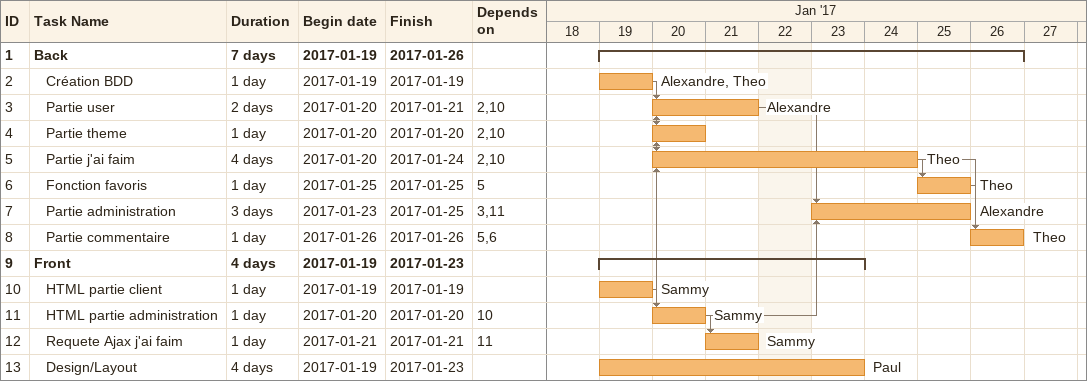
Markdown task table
| ID | Level | Task | Duration | Start | Finish | Predecessors | Resources |
|---|---|---|---|---|---|---|---|
| 1 | 1 | **Back** | 7d | 2017-01-19 | 2017-01-26 |  |  |
| 2 | 2 | Création BDD | 1d | 2017-01-19 | 2017-01-19 |  | Alexandre, Theo |
| 3 | 2 | Partie user | 2d | 2017-01-20 | 2017-01-21 | 2, 10 | Alexandre |
| 4 | 2 | Partie theme | 1d | 2017-01-20 | 2017-01-20 | 2, 10 |  |
| 5 | 2 | Partie j'ai faim | 4d | 2017-01-20 | 2017-01-24 | 2, 10 | Theo |
| 6 | 2 | Fonction favoris | 1d | 2017-01-25 | 2017-01-25 | 5 | Theo |
| 7 | 2 | Partie administration | 3d | 2017-01-23 | 2017-01-25 | 3, 11 | Alexandre |
| 8 | 2 | Partie commentaire | 1d | 2017-01-26 | 2017-01-26 | 5, 6 | Theo |
| 9 | 1 | **Front** | 4d | 2017-01-19 | 2017-01-23 |  |  |
| 10 | 2 | HTML partie client | 1d | 2017-01-19 | 2017-01-19 |  | Sammy |
| 11 | 2 | HTML partie administration | 1d | 2017-01-20 | 2017-01-20 | 10 | Sammy |
| 12 | 2 | Requete Ajax j'ai faim | 1d | 2017-01-21 | 2017-01-21 | 11 | Sammy |
| 13 | 2 | Design/Layout | 4d | 2017-01-19 | 2017-01-23 |  | Paul |
